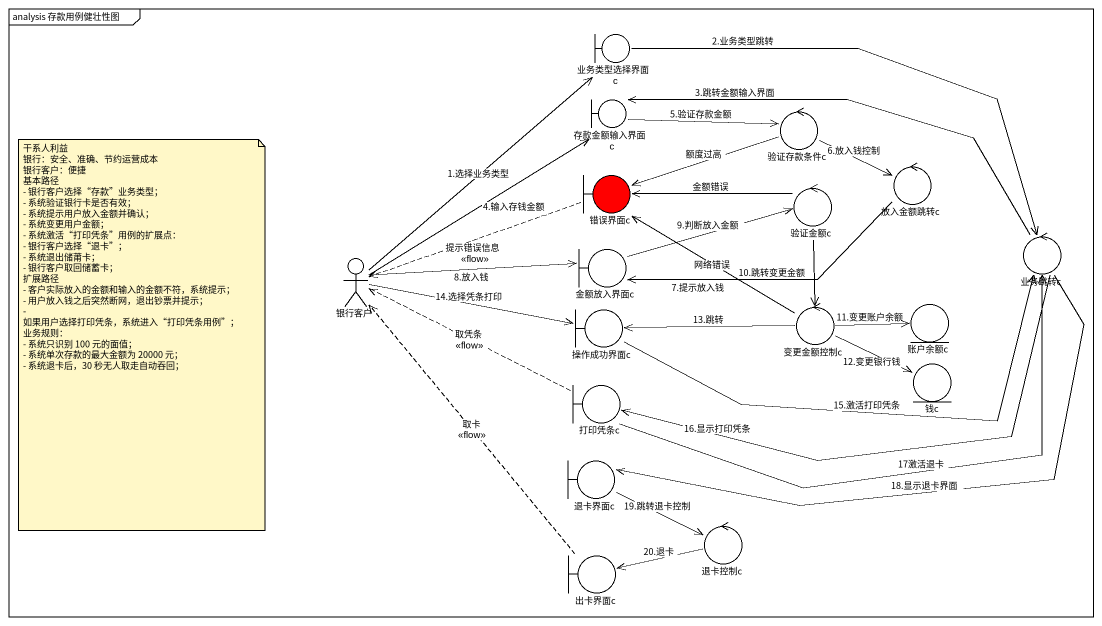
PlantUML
@startuml
mainframe analysis 存款用例健壮性图
boundary 业务类型选择界面c
boundary 存款金额输入界面c
control 验证存款条件c
boundary 错误界面c #FF0000
control 验证金额c
control 放入金额跳转c
actor 银行客户
boundary 金额放入界面c
control 业务跳转c
control 变更金额控制c
entity 账户余额c
boundary 操作成功界面c
entity 钱c
boundary 打印凭条c
boundary 退卡界面c
control 退卡控制c
boundary 出卡界面c
业务类型选择界面c -right-> 业务跳转c : 2.业务类型跳转
存款金额输入界面c -right-> 验证存款条件c : 5.验证存款金额
验证存款条件c -left-> 错误界面c : 额度过高
验证存款条件c -right-> 放入金额跳转c : 6.放入钱控制
错误界面c .left.> 银行客户 : 提示错误信息\n<<flow>>
验证金额c -left-> 错误界面c : 金额错误
验证金额c --> 变更金额控制c : 10.跳转变更金额
放入金额跳转c -left-> 金额放入界面c : 7.提示放入钱
银行客户 -up-> 业务类型选择界面c : 1.选择业务类型
银行客户 -up-> 存款金额输入界面c : 4.输入存钱金额
银行客户 -right-> 金额放入界面c : 8.放入钱
银行客户 -right-> 操作成功界面c : 14.选择凭条打印
金额放入界面c -right-> 验证金额c : 9.判断放入金额
业务跳转c -left-> 存款金额输入界面c : 3.跳转金额输入界面
业务跳转c -left-> 打印凭条c : 16.显示打印凭条
业务跳转c -left-> 退卡界面c : 18.显示退卡界面
变更金额控制c -up-> 错误界面c : 网络错误
变更金额控制c -right-> 账户余额c : 11.变更账户余额
变更金额控制c -left-> 操作成功界面c : 13.跳转
变更金额控制c -right-> 钱c : 12.变更银行钱
操作成功界面c -right-> 业务跳转c : 15.激活打印凭条
打印凭条c .left.> 银行客户 : 取凭条\n<<flow>>
打印凭条c -right-> 业务跳转c : 17激活退卡
退卡界面c -right-> 退卡控制c : 19.跳转退卡控制
退卡控制c -left-> 出卡界面c : 20.退卡
出卡界面c .up.> 银行客户 : 取卡\n<<flow>>
note as N1
  干系人利益
  银行：安全、准确、节约运营成本
  银行客户：便捷
  基本路径
  - 银行客户选择“存款”业务类型；
  - 系统验证银行卡是否有效；
  - 系统提示用户放入金额并确认；
  - 系统变更用户金额；
  - 系统激活“打印凭条”用例的扩展点：
  - 银行客户选择“退卡”；
  - 系统退出储莆卡；
  - 银行客户取回储蓄卡；
  扩展路径
  - 客户实际放入的金额和输入的金额不符，系统提示；
  - 用户放入钱之后突然断网，退出钞票并提示；
  - 如果用户选择打印凭条，系统进入“打印凭条用例”；
  业务规则：
  - 系统只识别 100 元的面值；
  - 系统单次存款的最大金额为 20000 元；
  - 系统退卡后，30 秒无人取走自动吞回；
end note
@enduml
